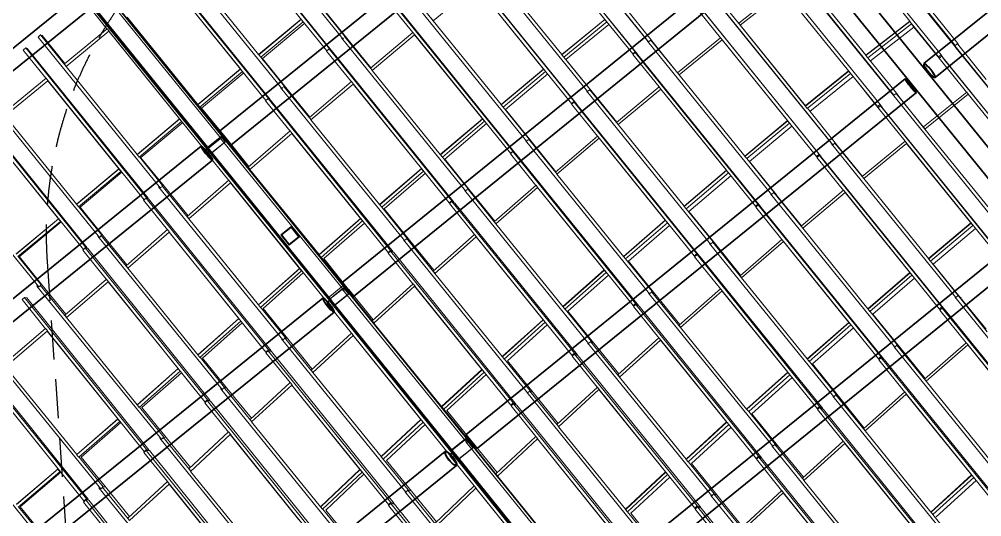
# Model space of a CAD drawing. Header units: millimetres. Extents: x 834681283 to 835686922, y 817551134 to 819407044.
# Drawn here: x 835230313 to 835245040, y 818151462 to 818159068 of the extents above; entities that cross this region are included whole.
import ezdxf
from ezdxf.xclip import XClip

# ---------------------------------------------------------------- set-up
doc = ezdxf.new("R2010")
doc.units = ezdxf.units.MM
doc.header["$LTSCALE"] = 1200
doc.header["$MEASUREMENT"] = 0
doc.header["$XCLIPFRAME"] = 0
for name, pattern in [('P01-MAAN-P-EVA$0$HIDDENX2', [0.75, 0.5, -0.25]), ('P01-MAGP-P-RF$0$P01-MBDR-P-B1$0$FDA(cad v 2007)$0$HIDDENX2', [0.75, 0.5, -0.25]), ('P01-MAGP-P-RF$0$P01_MS_01_N1-FloorPlan-PART2OFUPPERROOFSETTINGOUT$0$BH DASHED2', [3, 2, -1]), ('P01-MAGP-P-RF$0$P01_MS_01_N1-FloorPlan-PART2OFUPPERROOFSETTINGOUT$0$BH DASHED3', [2, 1, -1]), ('P01-MAGP-P-RF$0$PHANTOM', [2.5, 1.25, -0.25, 0.25, -0.25, 0.25, -0.25])]:
    doc.linetypes.add(name, pattern=pattern)
doc.layers.get('Defpoints').update_dxf_attribs({"color": 15})
for name, color, linetype, lineweight in [('AR-PLANT_AR_BS_MI_', 9, 'Continuous', 25), ('P01-MAGP-P-RF$0$AR-PLANT_AR_BS_MI_', 4, 'Continuous', 25), ('P01-MAGP-P-RF$0$AR-ROOF_AR_BS_MI_', 3, 'Continuous', 18), ('P01-MAGP-P-RF$0$MMH053__', 253, 'P01-MAGP-P-RF$0$PHANTOM', 40), ('P01-MAGP-P-RF$0$P01_MS_01_N1-FloorPlan-PART2OFUPPERROOFSETTINGOUT$0$S-BEAM', 253, 'Continuous', 35), ('P01-MAGP-P-RF$0$P01_MS_01_N1-FloorPlan-PART2OFUPPERROOFSETTINGOUT$0$S-BEAM-HIDN', 253, 'P01-MAGP-P-RF$0$P01_MS_01_N1-FloorPlan-PART2OFUPPERROOFSETTINGOUT$0$BH DASHED2', 18), ('P01-MAGP-P-RF$0$P01_MS_01_N1-FloorPlan-PART2OFUPPERROOFSETTINGOUT$0$S-COLS-HIDN', 253, 'P01-MAGP-P-RF$0$P01_MS_01_N1-FloorPlan-PART2OFUPPERROOFSETTINGOUT$0$BH DASHED3', 18), ('P01-MAGP-P-RF$0$ROOF MESH HALF TONE$0$A-GLAZ', 253, 'Continuous', 9)]:
    doc.layers.add(name, color=color, linetype=linetype, lineweight=lineweight)
doc.layers.add('P01-MAAN-P-EVA$0$ADA08640', color=2, linetype='Continuous')
doc.layers.add('P01-MAAN-P-EVA$0$HATCH', color=9, linetype='Continuous')

# ---------------------------------------------------------------- blocks, each defined once
blk = doc.blocks.new('P01-MAGP-P-RF$0$ROOF MESH HALF TONE')
at = {"layer": 'P01-MAGP-P-RF$0$ROOF MESH HALF TONE$0$A-GLAZ', "lineweight": 5}
for p, q in [((11215, 69538), (12914, 67112)), ((11012, 69387), (12701, 66973)), ((12724, 66953), (11035, 69366)), ((15852, 69204), (17579, 66738)), ((17564, 66754), (15879, 69162)), ((15650, 69049), (17365, 66600)), ((17394, 66561), (15680, 69010)), ((10231, 68847), (11931, 66420)), ((11325, 68853), (12658, 66947)), ((20519, 68843), (22256, 66358)), ((22261, 66325), (20544, 68782)), ((10029, 68695), (11716, 66282)), ((11740, 66264), (10052, 68677)), ((20323, 68665), (22030, 66230)), ((14867, 68512), (16594, 66046)), ((11613, 66960), (10630, 68363)), ((14669, 68351), (16378, 65909)), ((15993, 68471), (16933, 67129)), ((15996, 68468), (17324, 66571)), ((16410, 65873), (14697, 68321)), ((9247, 68156), (10949, 65728)), ((10336, 68167), (11319, 66762)), ((10339, 68164), (11676, 66253)), ((19532, 68145), (21267, 65664)), ((21245, 65682), (19561, 68089)), ((20692, 68053), (21586, 66778)), ((9006, 67973), (9325, 67517)), ((9046, 68002), (10733, 65590)), ((10756, 65576), (9070, 67988)), ((16240, 66637), (15298, 67983)), ((19336, 67975), (21045, 65536)), ((13881, 67820), (15609, 65353)), ((13930, 67838), (14313, 67291)), ((14313, 67290), (15004, 67785)), ((15004, 67785), (15947, 66437)), ((15006, 67782), (16338, 65880)), ((10633, 66265), (9646, 67673)), ((12624, 67613), (12955, 67141)), ((13639, 67635), (13990, 67134)), ((13679, 67665), (15392, 65218)), ((15426, 65185), (13713, 67633)), ((8305, 67493), (8265, 67464)), ((8265, 67464), (9968, 65036)), ((8327, 67481), (8305, 67493)), ((8305, 67493), (8662, 66984)), ((8327, 67481), (8644, 67030)), ((8637, 67025), (9327, 67518)), ((8661, 66984), (9351, 67477)), ((9356, 67478), (9327, 67518)), ((9353, 67476), (9351, 67477)), ((9351, 67477), (10338, 66066)), ((9354, 67475), (9353, 67476)), ((9354, 67475), (10692, 65561)), ((12302, 67456), (11613, 66960)), ((11615, 66958), (12304, 67454)), ((12302, 67453), (12307, 67449)), ((12330, 67413), (12302, 67453)), ((12646, 67590), (12976, 67118)), ((18597, 67463), (18998, 66890)), ((20882, 66303), (19982, 67589)), ((19985, 67585), (20884, 66299)), ((8065, 67310), (8024, 67281)), ((8087, 67300), (8065, 67310)), ((8065, 67310), (9750, 64898)), ((11642, 66917), (12330, 67413)), ((12349, 67390), (11666, 66898)), ((12335, 67409), (12330, 67413)), ((14289, 67327), (14314, 67291)), ((18547, 67448), (20280, 64972)), ((20265, 64989), (18579, 67397)), ((18974, 66928), (19676, 67406)), ((18995, 66894), (19697, 67373)), ((19697, 67373), (20600, 66084)), ((8024, 67281), (8341, 66827)), ((9772, 64887), (8087, 67300)), ((15260, 65939), (14313, 67290)), ((17251, 67294), (17620, 66767)), ((18309, 67256), (18682, 66723)), ((18350, 67285), (20060, 64842)), ((20096, 64795), (18385, 67238)), ((8637, 67025), (8664, 66986)), ((12900, 67131), (12897, 67128)), ((12897, 67128), (14626, 64661)), ((12914, 67112), (12926, 67121)), ((12945, 67146), (13328, 66600)), ((12951, 67138), (12955, 67141)), ((12955, 67141), (12976, 67118)), ((12976, 67118), (13311, 66641)), ((13305, 66636), (13991, 67135)), ((13328, 66599), (14014, 67098)), ((14018, 67097), (13991, 67135)), ((14017, 67096), (14014, 67098)), ((14014, 67098), (14961, 65744)), ((14017, 67095), (14017, 67096)), ((14017, 67095), (15352, 65188)), ((16933, 67129), (16240, 66637)), ((16242, 66633), (16934, 67125)), ((16243, 66634), (16935, 67126)), ((16269, 66595), (16961, 67087)), ((16990, 67048), (16299, 66556)), ((16935, 67127), (16933, 67129)), ((16961, 67087), (16934, 67125)), ((16935, 67125), (16946, 67111)), ((16973, 67073), (16961, 67087)), ((9653, 65569), (8661, 66984)), ((11615, 66958), (11613, 66960)), ((11614, 66957), (11615, 66958)), ((11614, 66957), (11642, 66917)), ((11643, 66918), (11972, 66449)), ((11666, 66898), (11994, 66430)), ((12695, 66972), (12655, 66942)), ((12655, 66942), (13000, 66448)), ((12695, 66972), (14405, 64526)), ((12696, 66970), (12701, 66973)), ((12730, 66944), (12700, 66967)), ((12701, 66973), (12724, 66953)), ((12724, 66953), (12721, 66951)), ((14441, 64497), (12730, 66944)), ((18974, 66928), (18997, 66895)), ((18987, 66907), (18974, 66927)), ((19903, 65598), (18995, 66894)), ((18996, 66893), (18998, 66891)), ((18998, 66890), (19906, 65594)), ((21887, 66972), (22298, 66385)), ((7283, 66772), (8987, 64343)), ((7653, 66337), (8344, 66829)), ((7677, 66295), (8368, 66787)), ((8370, 66793), (8344, 66829)), ((8370, 66787), (8368, 66787)), ((8368, 66787), (9359, 65369)), ((8370, 66787), (8373, 66789)), ((8371, 66785), (8370, 66787)), ((8371, 66785), (9710, 64869)), ((11319, 66762), (10633, 66265)), ((10635, 66263), (11321, 66760)), ((10661, 66222), (11348, 66719)), ((11321, 66760), (11319, 66762)), ((11319, 66759), (11324, 66756)), ((11348, 66719), (11319, 66759)), ((11352, 66716), (11348, 66719)), ((17566, 66756), (17562, 66753)), ((17562, 66753), (19294, 64281)), ((17579, 66738), (17604, 66756)), ((17579, 66738), (17579, 66738)), ((17611, 66770), (18010, 66201)), ((17616, 66764), (17620, 66767)), ((17620, 66767), (17646, 66725)), ((17646, 66724), (17988, 66236)), ((17988, 66235), (18683, 66724)), ((18709, 66687), (18683, 66724)), ((21586, 66778), (20882, 66303)), ((20882, 66297), (21587, 66772)), ((20908, 66261), (21613, 66735)), ((21589, 66773), (21586, 66778)), ((21587, 66772), (21589, 66773)), ((21613, 66735), (21587, 66772)), ((21590, 66772), (21988, 66203)), ((21644, 66680), (21613, 66735)), ((7085, 66618), (8771, 64205)), ((8789, 64198), (7104, 66612)), ((11365, 66698), (10686, 66206)), ((13305, 66636), (13329, 66600)), ((14279, 65241), (13328, 66599)), ((16243, 66634), (16240, 66637)), ((16242, 66633), (16269, 66595)), ((16270, 66595), (16634, 66075)), ((17363, 66593), (17323, 66564)), ((17324, 66571), (17365, 66600)), ((17327, 66567), (17324, 66571)), ((17402, 66550), (17363, 66593)), ((17363, 66593), (19074, 64149)), ((17365, 66600), (17394, 66561)), ((18010, 66201), (18705, 66690)), ((18705, 66690), (19615, 65390)), ((18708, 66686), (18705, 66689)), ((18708, 66686), (20019, 64813)), ((21644, 66680), (20946, 66211)), ((21644, 66680), (21996, 66178)), ((11917, 66440), (11912, 66437)), ((11912, 66437), (13643, 63968)), ((11931, 66420), (11947, 66431)), ((11961, 66454), (12343, 65909)), ((11967, 66446), (11972, 66449)), ((11972, 66449), (11994, 66430)), ((11994, 66430), (12328, 65953)), ((12320, 65946), (13002, 66449)), ((13029, 66410), (13002, 66449)), ((15947, 66437), (15260, 65939)), ((15262, 65936), (15949, 66434)), ((15949, 66435), (15947, 66437)), ((15948, 66434), (15954, 66427)), ((15975, 66395), (15948, 66434)), ((16299, 66556), (16663, 66036)), ((17323, 66564), (17690, 66040)), ((19112, 64106), (17402, 66550)), ((8675, 64874), (7677, 66295)), ((11710, 66279), (11670, 66249)), ((11710, 66278), (11716, 66282)), ((11710, 66279), (13419, 63833)), ((11747, 66255), (11711, 66278)), ((11716, 66282), (11740, 66264)), ((12342, 65908), (13025, 66411)), ((13028, 66409), (13025, 66411)), ((13025, 66411), (13977, 65050)), ((13028, 66408), (13028, 66409)), ((13028, 66408), (14365, 64496)), ((15288, 65896), (15975, 66395)), ((16004, 66357), (15321, 65862)), ((15981, 66389), (15975, 66395)), ((20884, 66299), (20882, 66303)), ((20882, 66297), (20908, 66261)), ((22237, 66384), (22229, 66379)), ((22229, 66379), (23968, 63894)), ((22230, 66379), (22263, 66322)), ((22256, 66358), (22298, 66385)), ((23949, 63912), (22263, 66322)), ((22290, 66380), (22693, 65804)), ((22298, 66385), (22314, 66346)), ((10635, 66263), (10633, 66265)), ((10633, 66262), (10635, 66263)), ((10633, 66262), (10661, 66222)), ((10663, 66223), (10990, 65757)), ((10686, 66206), (11012, 65741)), ((11670, 66249), (12011, 65761)), ((11740, 66264), (11736, 66262)), ((13456, 63809), (11747, 66255)), ((17988, 66235), (18011, 66202)), ((18924, 64895), (18010, 66201)), ((20910, 66262), (21309, 65692)), ((21988, 66203), (22030, 66230)), ((22000, 66181), (21988, 66203)), ((22037, 66207), (21996, 66178)), ((21996, 66178), (22380, 65630)), ((22030, 66230), (22060, 66174)), ((22037, 66207), (23743, 63770)), ((22074, 66153), (22059, 66176)), ((23769, 63733), (22074, 66153)), ((6304, 66079), (8009, 63651)), ((7388, 66097), (8383, 64672)), ((7389, 66096), (8730, 64176)), ((10338, 66066), (9653, 65569)), ((9655, 65568), (10340, 66065)), ((9681, 65526), (10366, 66023)), ((10382, 66005), (9706, 65515)), ((10340, 66065), (10338, 66066)), ((10338, 66063), (10342, 66061)), ((10366, 66023), (10338, 66063)), ((10371, 66021), (10366, 66023)), ((16582, 66063), (16578, 66060)), ((16578, 66060), (18309, 63589)), ((16594, 66046), (16619, 66064)), ((16626, 66078), (17025, 65509)), ((16630, 66072), (16634, 66075)), ((16634, 66075), (16663, 66036)), ((16663, 66036), (17006, 65546)), ((17002, 65543), (17691, 66041)), ((17024, 65509), (17713, 66006)), ((17717, 66003), (17691, 66041)), ((17716, 66002), (17713, 66006)), ((17713, 66006), (18629, 64697)), ((17716, 66002), (19034, 64120)), ((20600, 66084), (19903, 65598)), ((19905, 65592), (20602, 66079)), ((19906, 65593), (20603, 66079)), ((19930, 65555), (20628, 66042)), ((20662, 65992), (19967, 65507)), ((20603, 66079), (20600, 66084)), ((20628, 66042), (20602, 66079)), ((20604, 66078), (21004, 65507)), ((20662, 65992), (20628, 66042)), ((20662, 65992), (21013, 65490)), ((12320, 65946), (12345, 65910)), ((13300, 64543), (12342, 65908)), ((15262, 65936), (15260, 65939)), ((15261, 65935), (15262, 65936)), ((15261, 65935), (15288, 65896)), ((15289, 65897), (15650, 65383)), ((15321, 65862), (15681, 65348)), ((16377, 65901), (16337, 65872)), ((16337, 65872), (16698, 65355)), ((16338, 65880), (16378, 65909)), ((16342, 65875), (16338, 65880)), ((16418, 65862), (16377, 65901)), ((16377, 65901), (18088, 63456)), ((16378, 65909), (16410, 65873)), ((18128, 63417), (16418, 65862)), ((10934, 65749), (10929, 65745)), ((10929, 65745), (12661, 63276)), ((10949, 65728), (10967, 65741)), ((10978, 65761), (11358, 65219)), ((10984, 65753), (10990, 65757)), ((10990, 65757), (11012, 65741)), ((11012, 65741), (11346, 65265)), ((11334, 65257), (12013, 65762)), ((11357, 65219), (12035, 65724)), ((12040, 65723), (12013, 65762)), ((12038, 65722), (12035, 65724)), ((12035, 65724), (12993, 64354)), ((12039, 65721), (12038, 65722)), ((12039, 65721), (13379, 63803)), ((14961, 65744), (14279, 65241)), ((14282, 65238), (14964, 65742)), ((14308, 65198), (14990, 65702)), ((14964, 65742), (14961, 65744)), ((14963, 65741), (14968, 65737)), ((14990, 65702), (14963, 65741)), ((14995, 65698), (14990, 65702)), ((21252, 65686), (21245, 65682)), ((21267, 65664), (21302, 65688)), ((21302, 65688), (21309, 65692)), ((21302, 65688), (21703, 65116)), ((21309, 65692), (21338, 65637)), ((9655, 65568), (9653, 65569)), ((9653, 65567), (9655, 65568)), ((9653, 65567), (9681, 65526)), ((10725, 65586), (10686, 65556)), ((10686, 65556), (11022, 65074)), ((10692, 65561), (10702, 65568)), ((10725, 65585), (10733, 65590)), ((10725, 65586), (12433, 63140)), ((10763, 65565), (10726, 65585)), ((10733, 65590), (10756, 65576)), ((10756, 65576), (10750, 65572)), ((12471, 63120), (10763, 65565)), ((15017, 65666), (14343, 65168)), ((17002, 65543), (17026, 65510)), ((19906, 65593), (19903, 65598)), ((19905, 65592), (19930, 65555)), ((19932, 65556), (20321, 65001)), ((21245, 65682), (22981, 63203)), ((21338, 65637), (21703, 65115)), ((21682, 65148), (22381, 65631)), ((21703, 65115), (22402, 65598)), ((22407, 65595), (22381, 65631)), ((22402, 65598), (23291, 64329)), ((9684, 65528), (10008, 65065)), ((9707, 65513), (10030, 65053)), ((17945, 64194), (17024, 65509)), ((19615, 65390), (18924, 64895)), ((19617, 65387), (19615, 65390)), ((21004, 65507), (21045, 65536)), ((21015, 65491), (21004, 65507)), ((21050, 65516), (21010, 65487)), ((21010, 65487), (21387, 64949)), ((21045, 65536), (21078, 65484)), ((21050, 65516), (22758, 63076)), ((21090, 65468), (21051, 65516)), ((22798, 63027), (21090, 65468)), ((9359, 65369), (8675, 64874)), ((8676, 64873), (9361, 65368)), ((8702, 64831), (9386, 65326)), ((9400, 65312), (8726, 64824)), ((9358, 65367), (9363, 65365)), ((9386, 65326), (9358, 65367)), ((9361, 65368), (9359, 65369)), ((9391, 65325), (9386, 65326)), ((11334, 65257), (11360, 65221)), ((15598, 65370), (15594, 65367)), ((15594, 65367), (17325, 62897)), ((15609, 65353), (15635, 65372)), ((15641, 65386), (16040, 64817)), ((15646, 65380), (15650, 65383)), ((15650, 65383), (15681, 65348)), ((15681, 65348), (16025, 64858)), ((16017, 64852), (16700, 65356)), ((16039, 64817), (16721, 65321)), ((16726, 65319), (16700, 65356)), ((16725, 65318), (16721, 65321)), ((16721, 65321), (17643, 64003)), ((16725, 65318), (18048, 63427)), ((18926, 64890), (19616, 65385)), ((18927, 64891), (19618, 65386)), ((18952, 64853), (19642, 65348)), ((19677, 65301), (18989, 64807)), ((19642, 65348), (19616, 65385)), ((19617, 65385), (19630, 65368)), ((19656, 65331), (19642, 65348)), ((12321, 63845), (11357, 65219)), ((14282, 65238), (14279, 65241)), ((14281, 65237), (14282, 65238)), ((14281, 65237), (14308, 65198)), ((14309, 65199), (14666, 64690)), ((14343, 65168), (14699, 64659)), ((15391, 65209), (15351, 65179)), ((15351, 65179), (15707, 64670)), ((15352, 65188), (15392, 65218)), ((15357, 65183), (15352, 65188)), ((15434, 65174), (15391, 65209)), ((15391, 65209), (17101, 62763)), ((15392, 65218), (15426, 65185)), ((15426, 65185), (15423, 65183)), ((17143, 62729), (15434, 65174)), ((21682, 65148), (21704, 65116)), ((21704, 65116), (21683, 65147)), ((22598, 63837), (21703, 65115)), ((9952, 65058), (9945, 65053)), ((9945, 65053), (11679, 62584)), ((9968, 65036), (9987, 65050)), ((9995, 65068), (10373, 64530)), ((10001, 65060), (10008, 65065)), ((10008, 65065), (10030, 65053)), ((10030, 65053), (10363, 64579)), ((10349, 64568), (11024, 65075)), ((10372, 64529), (11046, 65036)), ((11052, 65036), (11024, 65075)), ((11050, 65034), (11046, 65036)), ((11046, 65036), (12009, 63657)), ((11051, 65033), (11050, 65034)), ((11051, 65033), (12394, 63110)), ((13977, 65050), (13300, 64543)), ((13303, 64540), (13980, 65048)), ((13329, 64500), (14005, 65008)), ((14032, 64973), (13365, 64473)), ((13980, 65048), (13977, 65050)), ((13978, 65047), (13983, 65043)), ((14005, 65008), (13978, 65047)), ((14010, 65004), (14005, 65008)), ((20267, 64990), (20262, 64987)), ((20262, 64987), (21995, 62512)), ((20280, 64972), (20315, 64997)), ((20315, 64997), (20321, 65001)), ((20315, 64997), (20717, 64423)), ((20321, 65001), (20353, 64951)), ((20353, 64951), (20698, 64458)), ((20696, 64457), (21388, 64950)), ((21414, 64913), (21388, 64950)), ((8673, 64871), (8676, 64873)), ((8676, 64873), (8675, 64874)), ((8676, 64867), (8702, 64831)), ((8705, 64833), (9028, 64373)), ((8726, 64824), (9048, 64365)), ((9741, 64892), (9702, 64862)), ((9702, 64862), (10034, 64386)), ((9710, 64869), (9726, 64881)), ((9741, 64891), (9750, 64898)), ((9741, 64892), (11447, 62446)), ((9780, 64876), (9742, 64892)), ((9750, 64898), (9772, 64887)), ((9772, 64887), (9765, 64882)), ((11486, 62431), (9780, 64876)), ((16017, 64852), (16041, 64818)), ((16966, 63494), (16039, 64817)), ((18927, 64891), (18924, 64895)), ((18926, 64890), (18952, 64853)), ((18953, 64854), (19334, 64310)), ((18989, 64807), (19367, 64268)), ((20019, 64813), (20060, 64842)), ((20029, 64800), (20019, 64813)), ((20064, 64825), (20024, 64796)), ((20060, 64842), (20096, 64795)), ((20105, 64781), (20064, 64825)), ((20064, 64825), (21773, 62383)), ((20717, 64423), (21409, 64916)), ((21412, 64912), (21409, 64916)), ((21409, 64916), (22306, 63634)), ((21412, 64912), (22718, 63047)), ((8383, 64672), (7697, 64180)), ((7697, 64178), (8381, 64669)), ((8381, 64669), (8384, 64671)), ((8381, 64669), (8387, 64668)), ((8410, 64628), (8381, 64669)), ((8384, 64671), (8383, 64672)), ((14614, 64678), (14610, 64675)), ((14610, 64675), (16341, 62205)), ((14626, 64661), (14652, 64680)), ((14657, 64694), (15055, 64126)), ((14662, 64687), (14666, 64690)), ((14666, 64690), (14699, 64659)), ((14699, 64659), (15043, 64169)), ((15032, 64161), (15708, 64671)), ((15735, 64633), (15708, 64671)), ((18629, 64697), (17945, 64194)), ((17948, 64190), (18632, 64693)), ((17973, 64152), (18657, 64655)), ((18632, 64694), (18629, 64697)), ((18631, 64692), (18638, 64685)), ((18657, 64655), (18631, 64692)), ((18664, 64647), (18657, 64655)), ((20024, 64796), (20395, 64266)), ((21815, 62338), (20105, 64781)), ((7723, 64136), (8410, 64628)), ((8421, 64619), (7744, 64134)), ((8415, 64627), (8410, 64628)), ((10349, 64568), (10375, 64532)), ((11343, 63146), (10372, 64529)), ((13303, 64540), (13300, 64543)), ((13301, 64539), (13303, 64540)), ((13301, 64539), (13329, 64500)), ((14365, 64496), (14405, 64526)), ((14405, 64516), (14365, 64486)), ((14405, 64526), (14441, 64497)), ((14449, 64485), (14405, 64516)), ((14405, 64516), (16114, 62070)), ((15054, 64125), (15730, 64635)), ((15733, 64632), (15730, 64635)), ((15730, 64635), (16657, 63309)), ((15733, 64632), (17061, 62733)), ((18691, 64609), (18012, 64110)), ((8971, 64367), (8963, 64361)), ((8963, 64361), (10698, 61891)), ((9014, 64374), (9388, 63842)), ((9019, 64366), (9028, 64373)), ((9028, 64373), (9048, 64365)), ((9048, 64365), (9379, 63893)), ((9364, 63881), (10036, 64388)), ((10064, 64348), (10036, 64388)), ((13330, 64501), (13683, 63998)), ((13366, 64473), (13718, 63971)), ((14372, 64491), (14365, 64496)), ((14365, 64486), (14716, 63985)), ((14441, 64497), (14437, 64494)), ((16159, 62040), (14449, 64485)), ((20696, 64457), (20719, 64424)), ((21620, 63134), (20717, 64423)), ((8987, 64343), (9008, 64358)), ((9386, 63841), (10059, 64347)), ((10062, 64346), (10059, 64347)), ((10059, 64347), (11028, 62958)), ((10062, 64346), (10064, 64348)), ((10063, 64344), (10062, 64346)), ((10063, 64344), (11408, 62416)), ((12993, 64354), (12321, 63845)), ((12324, 63842), (12996, 64352)), ((12350, 63802), (13022, 64312)), ((13047, 64279), (12388, 63780)), ((12996, 64352), (12993, 64354)), ((12994, 64351), (12998, 64349)), ((13022, 64312), (12994, 64351)), ((13026, 64309), (13022, 64312)), ((19283, 64296), (19278, 64293)), ((19278, 64293), (21010, 61821)), ((19294, 64281), (19330, 64306)), ((19329, 64307), (19732, 63732)), ((19330, 64306), (19334, 64310)), ((19334, 64310), (19369, 64264)), ((19370, 64264), (19716, 63769)), ((19710, 63765), (20396, 64267)), ((19732, 63731), (20417, 64233)), ((20422, 64230), (20396, 64267)), ((20421, 64229), (20417, 64233)), ((20417, 64233), (21321, 62940)), ((20421, 64229), (21733, 62353)), ((7727, 64139), (8049, 63680)), ((7745, 64134), (8065, 63677)), ((8759, 64198), (8719, 64168)), ((8719, 64168), (9048, 63697)), ((8759, 64197), (8771, 64205)), ((8759, 64198), (10463, 61752)), ((8797, 64187), (8760, 64197)), ((8771, 64205), (8789, 64198)), ((8789, 64198), (8780, 64192)), ((10501, 61741), (8797, 64187)), ((15032, 64161), (15056, 64127)), ((15987, 62794), (15054, 64125)), ((17948, 64190), (17945, 64194)), ((17947, 64189), (17948, 64190)), ((17947, 64189), (17973, 64152)), ((17975, 64153), (18349, 63618)), ((18013, 64110), (18387, 63576)), ((19034, 64120), (19074, 64149)), ((19044, 64108), (19034, 64120)), ((19078, 64134), (19038, 64104)), ((19038, 64104), (19403, 63582)), ((19074, 64149), (19112, 64106)), ((19121, 64093), (19078, 64134)), ((19078, 64134), (20787, 61690)), ((19112, 64106), (19109, 64104)), ((20831, 61649), (19121, 64093)), ((13631, 63986), (13626, 63983)), ((13626, 63983), (15358, 61513)), ((13643, 63968), (13669, 63988)), ((13673, 64002), (14070, 63436)), ((13678, 63995), (13683, 63998)), ((13683, 63998), (13718, 63971)), ((13718, 63971), (14061, 63482)), ((14047, 63471), (14717, 63986)), ((14069, 63435), (14738, 63949)), ((14744, 63948), (14717, 63986)), ((14742, 63946), (14738, 63949)), ((14738, 63949), (15672, 62614)), ((14742, 63946), (16075, 62040)), ((17643, 64003), (16966, 63494)), ((16970, 63491), (17647, 64000)), ((16995, 63452), (17672, 63961)), ((17704, 63917), (17036, 63414)), ((17647, 64000), (17643, 64003)), ((17645, 63999), (17650, 63994)), ((17672, 63961), (17645, 63999)), ((17677, 63957), (17672, 63961)), ((9364, 63881), (9390, 63844)), ((10365, 62448), (9386, 63841)), ((12324, 63842), (12321, 63845)), ((12322, 63841), (12324, 63842)), ((12322, 63841), (12350, 63802)), ((12352, 63803), (12701, 63306)), ((12388, 63780), (12736, 63283)), ((13379, 63803), (13419, 63833)), ((13418, 63823), (13379, 63792)), ((13387, 63798), (13379, 63803)), ((13379, 63792), (13724, 63298)), ((13465, 63796), (13418, 63823)), ((13418, 63823), (15127, 61377)), ((13419, 63833), (13456, 63809)), ((13456, 63809), (13450, 63804)), ((15173, 61350), (13465, 63796)), ((7991, 63676), (7981, 63668)), ((7981, 63668), (9718, 61198)), ((8009, 63651), (8030, 63667)), ((8033, 63679), (8402, 63155)), ((8038, 63672), (8049, 63680)), ((8049, 63680), (8065, 63677)), ((8065, 63677), (8395, 63208)), ((8378, 63195), (9051, 63699)), ((8400, 63154), (9072, 63658)), ((9076, 63663), (9051, 63699)), ((9076, 63657), (9072, 63658)), ((9072, 63658), (10048, 62258)), ((9076, 63657), (9079, 63659)), ((9077, 63655), (9076, 63657)), ((9077, 63655), (10423, 61723)), ((12009, 63657), (11343, 63146)), ((11346, 63145), (12013, 63655)), ((12013, 63655), (12009, 63657)), ((12011, 63654), (12015, 63652)), ((12038, 63615), (12011, 63654)), ((19710, 63765), (19733, 63733)), ((20641, 62433), (19732, 63731)), ((22306, 63634), (21620, 63134)), ((21623, 63130), (22309, 63630)), ((22309, 63631), (22306, 63634)), ((22308, 63629), (22319, 63617)), ((22334, 63593), (22308, 63629)), ((7780, 63505), (7740, 63476)), ((7740, 63476), (8066, 63008)), ((7815, 63499), (7780, 63505)), ((7780, 63505), (9482, 61059)), ((9517, 61052), (7815, 63499)), ((11371, 63104), (12038, 63615)), ((12062, 63585), (11411, 63086)), ((12042, 63613), (12038, 63615)), ((16970, 63491), (16966, 63494)), ((16968, 63490), (16970, 63491)), ((16968, 63490), (16995, 63452)), ((18299, 63604), (18294, 63600)), ((18294, 63600), (20026, 61130)), ((18309, 63589), (18345, 63615)), ((18344, 63616), (18747, 63041)), ((18345, 63615), (18349, 63618)), ((18349, 63618), (18387, 63576)), ((18387, 63576), (18734, 63081)), ((18725, 63075), (19404, 63583)), ((18747, 63040), (19425, 63548)), ((19430, 63545), (19404, 63583)), ((19429, 63545), (19425, 63548)), ((19425, 63548), (20336, 62246)), ((19429, 63545), (20748, 61659)), ((21648, 63092), (22334, 63593)), ((22371, 63543), (21688, 63045)), ((22345, 63580), (22334, 63593)), ((14047, 63471), (14072, 63437)), ((15009, 62095), (14069, 63435)), ((16996, 63453), (17365, 62927)), ((17036, 63414), (17404, 62889)), ((18048, 63427), (18088, 63456)), ((18058, 63416), (18048, 63427)), ((18091, 63442), (18052, 63411)), ((18052, 63411), (18411, 62897)), ((18088, 63456), (18128, 63417)), ((18137, 63405), (18091, 63442)), ((18091, 63442), (19801, 60996)), ((18128, 63417), (18124, 63415)), ((19847, 60959), (18137, 63405)), ((8378, 63195), (8405, 63157)), ((12648, 63295), (12643, 63291)), ((12643, 63291), (14376, 60822)), ((12661, 63276), (12686, 63295)), ((12690, 63309), (13086, 62745)), ((12695, 63302), (12701, 63306)), ((12701, 63306), (12736, 63283)), ((12737, 63282), (13079, 62794)), ((13063, 62781), (13726, 63300)), ((13084, 62744), (13747, 63262)), ((13753, 63261), (13726, 63300)), ((13751, 63260), (13747, 63262)), ((13747, 63262), (14686, 61918)), ((13751, 63260), (15088, 61346)), ((16657, 63309), (15987, 62794)), ((15991, 62791), (16661, 63306)), ((16016, 62752), (16686, 63267)), ((16718, 63225), (16059, 62719)), ((16661, 63306), (16657, 63309)), ((16660, 63305), (16664, 63302)), ((16686, 63267), (16660, 63305)), ((16690, 63264), (16686, 63267)), ((9387, 61751), (8400, 63154)), ((11346, 63145), (11343, 63146)), ((11344, 63143), (11346, 63145)), ((11344, 63143), (11371, 63104)), ((11373, 63105), (11719, 62614)), ((11411, 63086), (11755, 62595)), ((12432, 63129), (12393, 63098)), ((12393, 63098), (12733, 62612)), ((12394, 63110), (12433, 63140)), ((12402, 63105), (12394, 63110)), ((12480, 63107), (12432, 63129)), ((12432, 63129), (14139, 60683)), ((12433, 63140), (12471, 63120)), ((12471, 63120), (12464, 63114)), ((14188, 60661), (12480, 63107)), ((18725, 63075), (18749, 63041)), ((19663, 61733), (18747, 63040)), ((21623, 63130), (21620, 63134)), ((21622, 63129), (21623, 63130)), ((21622, 63129), (21648, 63092)), ((21649, 63093), (22036, 62541)), ((21688, 63045), (22063, 62510)), ((7000, 62975), (8740, 60506)), ((7393, 62511), (8070, 63011)), ((7415, 62469), (8091, 62968)), ((8094, 62976), (8070, 63011)), ((8094, 62967), (8091, 62968)), ((8091, 62968), (9074, 61556)), ((8094, 62967), (9442, 61030)), ((11028, 62958), (10365, 62448)), ((10368, 62447), (11031, 62957)), ((10393, 62406), (11056, 62916)), ((11078, 62889), (10433, 62393)), ((11031, 62957), (11028, 62958)), ((11029, 62956), (11033, 62954)), ((11056, 62916), (11029, 62956)), ((11061, 62914), (11056, 62916)), ((17315, 62911), (17311, 62908)), ((17311, 62908), (19042, 60438)), ((17325, 62897), (17360, 62924)), ((17359, 62925), (17763, 62349)), ((17360, 62924), (17365, 62927)), ((17365, 62927), (17404, 62889)), ((17404, 62889), (17752, 62393)), ((17741, 62384), (18412, 62898)), ((18439, 62860), (18412, 62898)), ((21321, 62940), (20641, 62433)), ((20645, 62429), (21325, 62936)), ((20670, 62391), (21350, 62898)), ((21325, 62937), (21321, 62940)), ((21324, 62935), (21330, 62929)), ((21350, 62898), (21324, 62935)), ((21356, 62892), (21350, 62898)), ((6806, 62816), (8510, 60368)), ((8537, 60364), (6833, 62812)), ((13063, 62781), (13087, 62746)), ((14030, 61396), (13084, 62744)), ((15991, 62791), (15987, 62794)), ((15990, 62790), (15991, 62791)), ((15990, 62790), (16016, 62752)), ((16018, 62753), (16381, 62235)), ((17061, 62733), (17101, 62763)), ((17104, 62749), (17065, 62719)), ((17101, 62763), (17143, 62729)), ((17152, 62716), (17104, 62749)), ((17104, 62749), (18814, 60303)), ((17762, 62349), (18434, 62863)), ((18438, 62860), (18434, 62863)), ((18434, 62863), (19350, 61552)), ((18438, 62860), (19762, 60966)), ((21385, 62850), (20712, 62348)), ((11665, 62603), (11660, 62599)), ((11660, 62599), (13393, 60130)), ((11679, 62584), (11703, 62602)), ((11707, 62617), (12101, 62056)), ((11713, 62609), (11719, 62614)), ((11719, 62614), (11755, 62595)), ((11755, 62596), (12097, 62108)), ((12078, 62092), (12734, 62613)), ((12762, 62574), (12734, 62613)), ((15672, 62614), (15009, 62095)), ((15012, 62092), (15675, 62611)), ((15675, 62611), (15672, 62614)), ((15674, 62610), (15678, 62608)), ((15701, 62572), (15674, 62610)), ((16060, 62719), (16422, 62202)), ((17072, 62724), (17061, 62733)), ((17065, 62719), (17419, 62212)), ((17143, 62729), (17139, 62725)), ((18862, 60270), (17152, 62716)), ((8411, 61055), (7415, 62469)), ((10368, 62447), (10365, 62448)), ((10365, 62445), (10368, 62447)), ((10365, 62445), (10393, 62406)), ((11408, 62416), (11447, 62446)), ((11447, 62446), (11486, 62431)), ((12099, 62054), (12756, 62575)), ((12760, 62573), (12756, 62575)), ((12756, 62575), (13701, 61221)), ((12761, 62572), (12760, 62573)), ((12761, 62572), (14101, 60652)), ((15038, 62053), (15701, 62572)), ((15731, 62531), (15083, 62024)), ((15704, 62570), (15701, 62572)), ((21985, 62527), (21980, 62523)), ((21980, 62523), (23712, 60052)), ((21995, 62512), (22036, 62541)), ((22031, 62538), (22438, 61957)), ((22036, 62541), (22074, 62494)), ((22063, 62510), (22423, 61996)), ((10396, 62408), (10738, 61921)), ((10434, 62393), (10774, 61908)), ((11445, 62434), (11407, 62404)), ((11407, 62404), (11742, 61924)), ((11418, 62412), (11408, 62416)), ((11495, 62417), (11445, 62434)), ((11445, 62434), (13152, 59988)), ((11486, 62431), (11477, 62424)), ((13202, 59971), (11495, 62417)), ((17741, 62384), (17764, 62350)), ((18684, 61033), (17762, 62349)), ((20645, 62429), (20641, 62433)), ((20644, 62428), (20645, 62429)), ((20644, 62428), (20670, 62391)), ((20671, 62392), (21050, 61851)), ((20712, 62348), (21081, 61821)), ((21733, 62353), (21773, 62383)), ((21745, 62340), (21733, 62353)), ((21778, 62365), (21739, 62335)), ((21739, 62335), (22105, 61811)), ((21773, 62383), (21815, 62338)), ((21824, 62324), (21778, 62365)), ((21778, 62365), (23488, 59920)), ((21815, 62338), (21811, 62335)), ((23534, 59879), (21824, 62324)), ((6024, 62282), (7763, 59814)), ((7119, 62278), (8109, 60855)), ((7121, 62278), (8470, 60339)), ((10048, 62258), (9387, 61751)), ((9390, 61750), (10051, 62257)), ((9415, 61708), (10076, 62215)), ((10096, 62192), (9455, 61701)), ((10051, 62257), (10048, 62258)), ((10048, 62255), (10053, 62254)), ((10076, 62215), (10048, 62255)), ((10081, 62214), (10076, 62215)), ((16331, 62219), (16327, 62216)), ((16327, 62216), (18059, 59747)), ((16341, 62205), (16376, 62232)), ((16375, 62233), (16779, 61658)), ((16376, 62232), (16381, 62235)), ((16381, 62235), (16422, 62202)), ((16422, 62202), (16771, 61705)), ((16756, 61693), (17421, 62213)), ((16777, 61657), (17442, 62177)), ((17447, 62175), (17421, 62213)), ((17446, 62174), (17442, 62177)), ((17442, 62177), (18364, 60858)), ((17446, 62174), (18775, 60272)), ((20336, 62246), (19663, 61733)), ((19666, 61729), (20340, 62243)), ((19691, 61691), (20365, 62205)), ((20399, 62158), (19736, 61652)), ((20340, 62243), (20336, 62246)), ((20339, 62242), (20343, 62238)), ((20365, 62205), (20339, 62242)), ((20369, 62200), (20365, 62205)), ((12078, 62092), (12103, 62057)), ((13052, 60698), (12099, 62054)), ((15012, 62092), (15009, 62095)), ((15011, 62091), (15012, 62092)), ((15011, 62091), (15038, 62053)), ((15039, 62054), (15397, 61544)), ((15083, 62024), (15441, 61514)), ((16075, 62040), (16114, 62070)), ((16087, 62032), (16075, 62040)), ((16117, 62056), (16078, 62025)), ((16078, 62025), (16428, 61526)), ((16114, 62070), (16159, 62040)), ((16167, 62027), (16117, 62056)), ((16117, 62056), (17827, 59609)), ((16159, 62040), (16153, 62035)), ((17877, 59580), (16167, 62027)), ((10683, 61912), (10677, 61907)), ((10677, 61907), (12412, 59438)), ((10698, 61891), (10722, 61909)), ((10725, 61924), (11117, 61367)), ((10731, 61916), (10738, 61921)), ((10738, 61921), (10774, 61908)), ((10774, 61908), (11115, 61422)), ((11093, 61404), (11744, 61925)), ((11114, 61365), (11765, 61886)), ((11771, 61886), (11744, 61925)), ((11769, 61885), (11765, 61886)), ((11765, 61886), (12716, 60523)), ((11768, 61886), (13114, 59958)), ((14686, 61918), (14030, 61396)), ((14034, 61394), (14690, 61916)), ((14060, 61354), (14716, 61876)), ((14690, 61916), (14686, 61918)), ((14689, 61915), (14692, 61913)), ((14716, 61876), (14689, 61915)), ((14719, 61875), (14716, 61876)), ((9390, 61750), (9387, 61751)), ((9387, 61748), (9390, 61750)), ((9390, 61744), (9415, 61708)), ((9419, 61710), (9758, 61228)), ((10459, 61739), (10421, 61709)), ((10421, 61709), (10751, 61235)), ((10423, 61723), (10463, 61752)), ((10434, 61719), (10423, 61723)), ((10510, 61727), (10459, 61739)), ((10459, 61739), (12163, 59294)), ((10463, 61752), (10501, 61741)), ((10501, 61741), (10489, 61732)), ((12215, 59281), (10510, 61727)), ((14745, 61837), (14107, 61330)), ((19666, 61729), (19663, 61733)), ((19665, 61728), (19666, 61729)), ((19665, 61728), (19691, 61691)), ((21001, 61834), (20996, 61831)), ((20996, 61831), (22728, 59361)), ((21010, 61821), (21050, 61851)), ((21046, 61847), (21453, 61266)), ((21050, 61851), (21091, 61807)), ((21081, 61821), (21441, 61307)), ((21431, 61300), (22106, 61812)), ((21452, 61266), (22127, 61777)), ((22132, 61775), (22106, 61812)), ((22131, 61774), (22127, 61777)), ((22127, 61777), (23033, 60482)), ((22131, 61774), (23449, 59890)), ((9456, 61701), (9794, 61220)), ((16756, 61693), (16780, 61659)), ((17705, 60334), (16777, 61657)), ((19693, 61692), (20066, 61160)), ((19736, 61652), (20099, 61133)), ((20748, 61659), (20787, 61690)), ((20760, 61648), (20748, 61659)), ((20792, 61673), (20753, 61643)), ((20753, 61643), (21114, 61126)), ((20787, 61690), (20831, 61649)), ((20840, 61636), (20792, 61673)), ((20792, 61673), (22502, 59227)), ((20831, 61649), (20827, 61646)), ((22550, 59190), (20840, 61636)), ((9074, 61556), (8411, 61055)), ((8412, 61054), (9073, 61553)), ((8438, 61011), (9101, 61513)), ((9119, 61495), (8475, 61009)), ((9073, 61553), (9076, 61556)), ((9073, 61553), (9078, 61553)), ((9101, 61513), (9073, 61553)), ((9076, 61556), (9074, 61556)), ((9107, 61513), (9101, 61513)), ((15348, 61527), (15344, 61524)), ((15344, 61524), (17076, 59056)), ((15358, 61513), (15393, 61540)), ((15393, 61540), (15397, 61544)), ((15394, 61538), (15795, 60968)), ((15397, 61544), (15441, 61514)), ((15441, 61514), (15790, 61017)), ((15772, 61003), (16429, 61527)), ((15793, 60966), (16450, 61490)), ((16455, 61489), (16429, 61527)), ((16454, 61488), (16450, 61490)), ((16450, 61490), (17377, 60163)), ((16454, 61488), (17788, 59578)), ((19350, 61552), (18684, 61033)), ((18688, 61030), (19354, 61549)), ((18713, 60992), (19379, 61511)), ((19413, 61465), (18759, 60956)), ((19354, 61549), (19350, 61552)), ((19353, 61548), (19357, 61545)), ((19379, 61511), (19353, 61548)), ((19383, 61508), (19379, 61511)), ((11093, 61404), (11118, 61368)), ((12074, 59999), (11114, 61365)), ((14034, 61394), (14030, 61396)), ((14033, 61393), (14034, 61394)), ((14033, 61393), (14060, 61354)), ((14061, 61356), (14414, 60852)), ((14107, 61330), (14460, 60827)), ((15088, 61346), (15127, 61377)), ((15100, 61339), (15088, 61346)), ((15129, 61363), (15091, 61332)), ((15091, 61332), (15436, 60839)), ((15127, 61377), (15173, 61350)), ((15181, 61338), (15129, 61363)), ((15129, 61363), (16839, 58915)), ((15173, 61350), (15167, 61345)), ((16891, 58891), (15181, 61338)), ((21431, 61300), (21454, 61267)), ((9702, 61222), (9695, 61216)), ((9695, 61216), (11432, 58747)), ((9718, 61198), (9741, 61215)), ((9743, 61231), (10132, 60679)), ((9749, 61222), (9758, 61228)), ((9758, 61228), (9794, 61220)), ((9793, 61220), (10133, 60737)), ((10108, 60717), (10753, 61237)), ((10129, 60677), (10774, 61197)), ((10781, 61198), (10753, 61237)), ((10779, 61196), (10774, 61197)), ((10774, 61197), (11731, 59824)), ((10780, 61195), (10779, 61196)), ((10780, 61194), (12126, 59263)), ((13701, 61221), (13052, 60698)), ((13056, 60696), (13705, 61220)), ((13082, 60656), (13731, 61180)), ((13759, 61143), (13131, 60636)), ((13705, 61220), (13701, 61221)), ((13703, 61218), (13707, 61217)), ((13731, 61180), (13703, 61218)), ((13734, 61178), (13731, 61180)), ((20017, 61142), (20013, 61139)), ((20013, 61139), (21744, 58670)), ((20026, 61130), (20066, 61160)), ((20062, 61156), (20469, 60576)), ((20066, 61160), (20109, 61120)), ((20099, 61133), (20459, 60619)), ((20447, 60610), (21115, 61127)), ((21141, 61090), (21115, 61127)), ((22363, 59966), (21452, 61266)), ((8414, 61055), (8411, 61055)), ((8413, 61046), (8438, 61011)), ((8442, 61014), (8779, 60535)), ((8476, 61009), (8812, 60532)), ((9476, 61045), (9438, 61014)), ((9438, 61014), (9764, 60546)), ((9442, 61030), (9482, 61059)), ((9454, 61027), (9442, 61030)), ((9527, 61037), (9476, 61045)), ((9476, 61045), (11177, 58599)), ((9482, 61059), (9517, 61052)), ((9517, 61052), (9501, 61041)), ((11228, 58592), (9527, 61037)), ((15772, 61003), (15796, 60969)), ((18688, 61030), (18684, 61033)), ((18687, 61029), (18688, 61030)), ((18687, 61029), (18713, 60992)), ((18714, 60993), (19082, 60469)), ((19762, 60966), (19801, 60996)), ((19805, 60981), (19766, 60950)), ((19801, 60996), (19847, 60959)), ((19855, 60947), (19805, 60981)), ((19805, 60981), (21515, 58534)), ((20468, 60575), (21136, 61092)), ((21140, 61089), (21136, 61092)), ((21136, 61092), (22047, 59789)), ((21140, 61089), (22463, 59197)), ((8109, 60855), (7436, 60362)), ((7436, 60360), (8106, 60852)), ((8106, 60852), (8111, 60855)), ((8106, 60852), (8113, 60852)), ((8135, 60811), (8106, 60852)), ((8111, 60855), (8109, 60855)), ((14366, 60836), (14362, 60832)), ((14362, 60832), (16093, 58365)), ((14376, 60822), (14410, 60849)), ((14408, 60852), (14811, 60278)), ((14410, 60849), (14414, 60852)), ((14414, 60852), (14460, 60827)), ((14460, 60827), (14809, 60330)), ((14788, 60313), (15437, 60840)), ((15464, 60802), (15437, 60840)), ((16727, 59636), (15793, 60966)), ((18364, 60858), (17705, 60334)), ((17709, 60331), (18368, 60855)), ((18368, 60855), (18364, 60858)), ((18367, 60854), (18370, 60852)), ((18393, 60816), (18367, 60854)), ((18759, 60956), (19117, 60446)), ((19774, 60956), (19762, 60966)), ((19766, 60950), (20122, 60441)), ((19847, 60959), (19842, 60956)), ((21565, 58501), (19855, 60947)), ((7461, 60317), (8135, 60811)), ((8149, 60801), (7491, 60319)), ((8141, 60811), (8135, 60811)), ((10108, 60717), (10133, 60680)), ((13056, 60696), (13052, 60698)), ((13055, 60695), (13056, 60696)), ((13055, 60695), (13082, 60656)), ((14101, 60652), (14139, 60683)), ((14139, 60683), (14188, 60661)), ((14809, 60276), (15458, 60803)), ((15462, 60801), (15458, 60803)), ((15458, 60803), (16391, 59467)), ((15462, 60801), (16801, 58884)), ((17735, 60293), (18393, 60816)), ((18426, 60772), (17783, 60261)), ((18396, 60814), (18393, 60816)), ((8722, 60532), (8712, 60524)), ((8763, 60536), (9146, 59993)), ((8769, 60527), (8779, 60535)), ((8779, 60535), (8812, 60532)), ((8812, 60531), (9149, 60054)), ((9122, 60032), (9766, 60548)), ((9791, 60512), (9766, 60548)), ((11097, 59301), (10129, 60677)), ((13083, 60657), (13432, 60161)), ((13131, 60636), (13479, 60140)), ((14114, 60646), (14101, 60652)), ((14141, 60670), (14104, 60638)), ((14104, 60638), (14444, 60152)), ((14196, 60649), (14141, 60670)), ((14141, 60670), (15851, 58221)), ((14188, 60661), (14180, 60655)), ((15906, 58200), (14196, 60649)), ((20447, 60610), (20470, 60576)), ((21385, 59267), (20468, 60575)), ((8712, 60524), (10453, 58054)), ((8740, 60506), (8761, 60522)), ((9143, 59991), (9787, 60507)), ((9791, 60507), (9787, 60507)), ((9787, 60507), (10751, 59122)), ((9791, 60507), (9794, 60509)), ((9793, 60505), (9791, 60507)), ((9793, 60505), (11140, 58569)), ((12716, 60523), (12074, 59999)), ((12079, 59998), (12720, 60522)), ((12104, 59958), (12746, 60482)), ((12772, 60447), (12155, 59942)), ((12720, 60522), (12716, 60523)), ((12718, 60521), (12721, 60520)), ((12746, 60482), (12718, 60521)), ((12749, 60481), (12746, 60482)), ((19034, 60450), (19030, 60447)), ((19030, 60447), (20761, 57979)), ((19042, 60438), (19077, 60465)), ((19078, 60465), (19082, 60469)), ((19078, 60465), (19485, 59885)), ((19082, 60469), (19127, 60433)), ((19118, 60446), (19478, 59932)), ((19462, 59919), (20123, 60442)), ((19483, 59884), (20144, 60406)), ((20150, 60404), (20123, 60442)), ((20149, 60403), (20144, 60406)), ((20144, 60406), (21061, 59094)), ((20149, 60403), (21477, 58503)), ((7466, 60321), (7803, 59843)), ((7492, 60319), (7827, 59844)), ((8498, 60353), (8460, 60323)), ((8460, 60323), (8783, 59858)), ((8470, 60339), (8510, 60368)), ((8477, 60338), (8470, 60339)), ((8546, 60348), (8498, 60353)), ((8498, 60353), (10196, 57908)), ((8510, 60368), (8537, 60364)), ((8537, 60364), (8519, 60351)), ((10245, 57903), (8546, 60348)), ((14788, 60313), (14812, 60278)), ((15748, 58938), (14809, 60276)), ((17709, 60331), (17705, 60334)), ((17708, 60330), (17709, 60331)), ((17708, 60330), (17735, 60293)), ((17736, 60294), (18098, 59778)), ((17783, 60261), (18136, 59758)), ((18775, 60272), (18814, 60303)), ((18788, 60264), (18775, 60272)), ((18818, 60288), (18780, 60257)), ((18780, 60257), (19131, 59755)), ((18814, 60303), (18862, 60270)), ((18870, 60258), (18818, 60288)), ((18818, 60288), (20528, 57841)), ((18862, 60270), (18856, 60266)), ((20580, 57811), (18870, 60258)), ((13383, 60144), (13379, 60141)), ((13379, 60141), (15111, 57674)), ((13393, 60130), (13427, 60157)), ((13424, 60161), (13827, 59588)), ((13427, 60157), (13432, 60161)), ((13432, 60161), (13479, 60140)), ((13479, 60140), (13828, 59643)), ((13804, 59623), (14445, 60152)), ((13825, 59586), (14466, 60115)), ((14472, 60114), (14445, 60152)), ((14471, 60113), (14466, 60115)), ((14466, 60115), (15404, 58772)), ((14471, 60113), (15814, 58190)), ((17377, 60163), (16727, 59636)), ((16731, 59633), (17382, 60160)), ((16756, 59594), (17407, 60121)), ((17382, 60160), (17377, 60163)), ((17381, 60159), (17383, 60158)), ((17407, 60121), (17381, 60159)), ((17410, 60120), (17407, 60121)), ((12079, 59998), (12074, 59999)), ((12077, 59997), (12079, 59998)), ((12077, 59997), (12104, 59958)), ((12106, 59959), (12450, 59469)), ((12155, 59942), (12499, 59453)), ((13114, 59958), (13152, 59988)), ((13127, 59953), (13114, 59958)), ((13153, 59975), (13116, 59944)), ((13116, 59944), (13452, 59463)), ((13152, 59988), (13202, 59971)), ((13209, 59959), (13153, 59975)), ((13153, 59975), (14863, 57526)), ((13202, 59971), (13193, 59964)), ((14919, 57510), (13209, 59959)), ((17439, 60079), (16807, 59567)), ((19462, 59919), (19486, 59886)), ((20406, 58568), (19483, 59884)), ((18051, 59759), (18047, 59756)), ((18047, 59756), (19778, 57288)), ((18059, 59747), (18094, 59774)), ((18094, 59774), (18501, 59194)), ((18096, 59776), (18098, 59778)), ((18098, 59778), (18145, 59746)), ((18136, 59758), (18497, 59244)), ((18478, 59229), (19132, 59756)), ((18499, 59193), (19153, 59719)), ((19158, 59718), (19132, 59756)), ((19157, 59717), (19153, 59719)), ((19153, 59719), (20075, 58400)), ((19157, 59717), (20490, 57810)), ((22047, 59789), (21385, 59267)), ((21389, 59264), (22051, 59785)), ((21414, 59225), (22077, 59747)), ((22111, 59700), (21462, 59189)), ((22051, 59785), (22047, 59789)), ((22050, 59785), (22054, 59782)), ((22077, 59747), (22050, 59785)), ((22080, 59745), (22077, 59747)), ((16731, 59633), (16727, 59636)), ((16730, 59632), (16731, 59633)), ((16730, 59632), (16756, 59594)), ((16758, 59595), (17114, 59087)), ((16807, 59567), (17163, 59060)), ((17788, 59578), (17827, 59609)), ((17801, 59571), (17788, 59578)), ((17830, 59595), (17792, 59564)), ((17792, 59564), (18139, 59068)), ((17827, 59609), (17877, 59580)), ((17884, 59569), (17830, 59595)), ((17830, 59595), (19541, 57147)), ((17877, 59580), (17871, 59576)), ((19595, 57121), (17884, 59569)), ((21389, 59264), (21385, 59267)), ((21388, 59263), (21389, 59264)), ((21388, 59263), (21414, 59225)), ((21415, 59226), (21784, 58700))]:
    blk.add_line(p, q, dxfattribs=at)
blk = doc.blocks.new('P01-MAGP-P-RF')
at = {"layer": 'P01-MAGP-P-RF$0$AR-PLANT_AR_BS_MI_', "lineweight": 13}
blk.add_lwpolyline([(835319975, 818155651, 0.520567), (835304583, 818174660), (835238735, 818170057, 0.414214), (835224882, 818154122), (835228069, 818108533, 0.414214), (835244004, 818094681), (835289068, 818097831, 0.315299), (835307728, 818112941)], format="xyb", close=True, dxfattribs=at)
at = {"layer": 'P01-MAGP-P-RF$0$AR-ROOF_AR_BS_MI_', "linetype": 'P01-MAGP-P-RF$0$P01-MBDR-P-B1$0$FDA(cad v 2007)$0$HIDDENX2'}
blk.add_lwpolyline([(835319139, 818155891, 0.520567), (835304643, 818173792), (835238795, 818169189, 0.414214), (835225750, 818154183), (835228937, 818108594, 0.414214), (835243943, 818095549), (835289007, 818098699, 0.315299), (835306891, 818113181)], format="xyb", close=True, dxfattribs=at)
at = {"layer": 'P01-MAGP-P-RF$0$AR-ROOF_AR_BS_MI_'}
for points in [[(835318601, 818156045, 0.520567), (835304682, 818173234), (835238834, 818168630, 0.414214), (835226309, 818154222), (835229496, 818108633, 0.414214), (835243904, 818096107), (835288968, 818099258, 0.315299), (835306353, 818113335)], [(835316678, 818156597, 0.520567), (835304822, 818171239), (835238974, 818166635, 0.414214), (835228304, 818154361), (835231491, 818108773, 0.414214), (835243765, 818098103), (835288829, 818101253, 0.315299), (835304431, 818113886)]]:
    blk.add_lwpolyline(points, format="xyb", close=True, dxfattribs=at)
at = {"layer": 'P01-MAGP-P-RF$0$P01_MS_01_N1-FloorPlan-PART2OFUPPERROOFSETTINGOUT$0$S-BEAM'}
for p, q in [((835250852, 818163813), (835244154, 818158390)), ((835244326, 818158177), (835251024, 818163601)), ((835240115, 818162810), (835233379, 818157356)), ((835233551, 818157144), (835240286, 818162598)), ((835246022, 818156016), (835242255, 818160669)), ((835242000, 818160506), (835235253, 818155042)), ((835245789, 818155828), (835242021, 818160480)), ((835235425, 818154830), (835242172, 818160294)), ((835233418, 818157280), (835231549, 818159588)), ((835231240, 818159455), (835228460, 818157214)), ((835233185, 818157091), (835231323, 818159390)), ((835228398, 818156813), (835231411, 818159243)), ((835243868, 818158158), (835237153, 818152720)), ((835237325, 818152508), (835244040, 818157946)), ((835235277, 818154984), (835233418, 818157280)), ((835233097, 818157127), (835228378, 818153306)), ((835235044, 818154795), (835233185, 818157091)), ((835228401, 818152973), (835233269, 818156915)), ((835245776, 818155843), (835239037, 818150386)), ((835239209, 818150174), (835245948, 818155631)), ((835237156, 818152664), (835235277, 818154984)), ((835234959, 818154805), (835228630, 818149691)), ((835236922, 818152477), (835235044, 818154795)), ((835228654, 818149359), (835235131, 818154592)), ((835236922, 818152477), (835237155, 818152665)), ((835237156, 818152664), (835236923, 818152475)), ((835237156, 818152664), (835237155, 818152665)), ((835239043, 818150334), (835237157, 818152663)), ((835236830, 818152459), (835230133, 818147036)), ((835238809, 818150145), (835236922, 818152477)), ((835230304, 818146824), (835237002, 818152247))]:
    blk.add_line(p, q, dxfattribs=at)
for centre, major_axis, ratio, start_param, end_param in [((835244240, 818158283), (-86, 106), 0.192445, 0, 3.141593), ((835244240, 818158283), (-79.6, 98.3), 0.192445, 0, 3.141593), ((835244240, 818158283), (-86, 106), 0.192445, 3.141593, 6.283185), ((835244240, 818158283), (-79.6, 98.3), 0.192445, 3.141593, 6.283185), ((835243954, 818158052), (-86, 106), 0.098409, 0, 3.141593), ((835243954, 818158052), (-86, 106), 0.098409, 3.141593, 6.283185), ((835243954, 818158052), (-79.6, 98.3), 0.098409, 0, 3.141593), ((835243954, 818158052), (-79.6, 98.3), 0.098409, 3.141593, 6.283185), ((835233465, 818157250), (-86, 106), 0.009444, 0, 3.141593), ((835233183, 818157021), (-86, 106), 0.129139, 0, 3.141593), ((835233183, 818157021), (-86, 106), 0.129139, 3.141593, 6.283185), ((835233183, 818157021), (-79.6, 98.3), 0.129139, 0, 3.141593), ((835233183, 818157021), (-79.6, 98.3), 0.129139, 3.141593, 6.283185), ((835235339, 818154936), (-86, 106), 0.052151, 0, 3.141593), ((835235045, 818154698), (-86, 106), 0.166884, 0, 3.141593), ((835235045, 818154698), (-79.5, 98.4), 0.166884, 0, 3.141593), ((835235045, 818154698), (-86, 106), 0.166884, 3.141593, 6.283185), ((835235045, 818154698), (-79.5, 98.4), 0.166884, 3.141593, 6.283185), ((835237239, 818152614), (-86, 106), 0.098409, 0, 3.141593), ((835236916, 818152353), (-86, 106), 0.275074, 0, 3.141593), ((835236916, 818152353), (-79.6, 98.3), 0.275074, 0, 3.141593), ((835236916, 818152353), (-86, 106), 0.275074, 3.141593, 6.283185), ((835236916, 818152353), (-79.6, 98.3), 0.275074, 3.141593, 6.283185)]:
    blk.add_ellipse(centre, major_axis=major_axis, ratio=ratio, start_param=start_param, end_param=end_param, dxfattribs=at)
at = {"layer": 'P01-MAGP-P-RF$0$P01_MS_01_N1-FloorPlan-PART2OFUPPERROOFSETTINGOUT$0$S-BEAM-HIDN'}
for p, q in [((835233179, 818157098), (835233413, 818157287)), ((835233423, 818157274), (835233190, 818157085)), ((835233204, 818157093), (835233413, 818157261)), ((835233247, 818157015), (835233480, 818157204)), ((835233466, 818157196), (835233257, 818157027)), ((835233413, 818157261), (835233466, 818157196)), ((835233257, 818157027), (835233204, 818157093)), ((835235036, 818154806), (835235269, 818154995)), ((835235287, 818154973), (835235053, 818154784)), ((835235068, 818154791), (835235277, 818154959)), ((835235277, 818154959), (835235349, 818154870)), ((835235141, 818154701), (835235068, 818154791)), ((835235131, 818154688), (835235364, 818154877)), ((835235349, 818154870), (835235141, 818154701)), ((835236939, 818152480), (835237147, 818152649)), ((835237147, 818152649), (835237253, 818152518)), ((835237157, 818152663), (835237156, 818152664)), ((835237045, 818152350), (835236939, 818152480)), ((835237036, 818152335), (835237269, 818152524)), ((835237253, 818152518), (835237045, 818152350))]:
    blk.add_line(p, q, dxfattribs=at)
at = {"layer": 'P01-MAGP-P-RF$0$P01_MS_01_N1-FloorPlan-PART2OFUPPERROOFSETTINGOUT$0$S-COLS-HIDN'}
for p, q in [((835234473, 818155898), (835234318, 818155772)), ((835234472, 818155886), (835234329, 818155771)), ((835234588, 818155743), (835234472, 818155886)), ((835234473, 818155898), (835234599, 818155742)), ((835234318, 818155772), (835234444, 818155616)), ((835234329, 818155771), (835234445, 818155628)), ((835234599, 818155742), (835234444, 818155616)), ((835234588, 818155743), (835234445, 818155628))]:
    blk.add_line(p, q, dxfattribs=at)
at = {"layer": 'P01-MAGP-P-RF$0$MMH053__', "rotation": 3.998948738169357}
blk.add_blockref('P01-MAGP-P-RF$0$ROOF MESH HALF TONE', (835227061, 818090920), dxfattribs=at)
blk = doc.blocks.new('P01-MAAN-P-EVA')
at = {"layer": 'P01-MAAN-P-EVA$0$HATCH', "ltscale": 0.1}
h = blk.add_hatch(dxfattribs=at)
h.set_pattern_fill('_USER', color=240, scale=1000, angle=45, pattern_type=0)
h.set_pattern_definition([(45, (0, 0), (-707.1067812, 707.1067812), [])])
edge = h.paths.add_edge_path()
edge.add_arc((835196988.9, 818165277), 4500, 18.1416, 95.30201, ccw=False)
edge.add_line((835201265.2, 818166678.1), (835207845.7, 818146594.5))
edge.add_line((835207845.7, 818146594.5), (835213873.1, 818060376.1))
edge.add_line((835213873.1, 818060376.1), (835249478.8, 818062865.3))
edge.add_line((835249478.8, 818062865.3), (835248374, 818055694))
edge.add_line((835248374, 818055694), (835252895, 818008746))
edge.add_line((835252895, 818008746), (835250408, 818006215))
edge.add_line((835250408, 818006215), (835243261, 818005049))
edge.add_line((835243261, 818005049), (835236208.1, 818004470.2))
edge.add_line((835236208.1, 818004470.2), (835241213, 818020285.1))
edge.add_line((835241213, 818020285.1), (835241220.2, 818039416))
edge.add_line((835241220.2, 818039416), (835229055.7, 818038576))
edge.add_line((835229055.7, 818038576), (835228294.9, 818049593.8))
edge.add_line((835228294.9, 818049593.8), (835229458.6, 818057956.2))
edge.add_line((835229458.6, 818057956.2), (835210625.8, 818056639.6))
edge.add_line((835210625.8, 818056639.6), (835209478.3, 818073053.1))
edge.add_line((835209478.3, 818073053.1), (835194734, 818069578))
edge.add_line((835194734, 818069578), (835179214, 818138785))
edge.add_line((835179214, 818138785), (835191844, 818148372))
edge.add_line((835191844, 818148372), (835202738.6, 818150939.9))
edge.add_line((835202738.6, 818150939.9), (835196573.1, 818169757.7))
at = {"layer": 'P01-MAAN-P-EVA$0$ADA08640', "linetype": 'P01-MAAN-P-EVA$0$HIDDENX2', "const_width": 500}
blk.add_lwpolyline([(835229014.7, 818106859.9, -0.0306379), (835228787.5, 818108583.6), (835225600.5, 818154172.3, -0.4142136), (835238775.6, 818169328), (835304623.6, 818173931.4, -0.3679708), (835319439.3, 818163006.2, -0.3236596)], format="xyb", dxfattribs=at)
at = {"layer": 'P01-MAAN-P-EVA$0$ADA08640', "linetype": 'P01-MAAN-P-EVA$0$HIDDENX2'}
blk.add_lwpolyline([(835253991.2, 818162428.7, -0.1868726), (835236587.7, 818162759.3, -0.0316087), (835233868.6, 818161056.6, 0.2941508), (835230740, 818155361.9), (835234612.5, 818099968.8), (835244273.9, 818100644.3)], format="xyb", dxfattribs=at)
blk = doc.blocks.new('12027_SITE')
at = {"layer": 'Defpoints'}
blk.add_lwpolyline([(835304.58267, 818174.66028), (835238.73467, 818170.05694, 0.41421356), (835224.88222, 818154.12209), (835228.06927, 818108.53336, 0.41421356), (835244.00411, 818094.6809), (835289.06814, 818097.83127, 0.3152987), (835307.72761, 818112.94085), (835319.97543, 818155.65111, 0.52056715), (835304.58267, 818174.66028)], format="xyb", close=True, dxfattribs=at)

msp = doc.modelspace()

# ---------------------------------------------------------------- linework, layer by layer
at = {"layer": 'AR-PLANT_AR_BS_MI_', "lineweight": 13}
msp.add_lwpolyline([(835319975.4, 818155651.1, 0.5205672), (835304582.7, 818174660.3), (835238734.7, 818170056.9, 0.4142136), (835224882.2, 818154122.1), (835228069.3, 818108533.4, 0.4142136), (835244004.1, 818094680.9), (835289068.1, 818097831.3, 0.3152987), (835307727.6, 818112940.9)], format="xyb", close=True, dxfattribs=at)

# ---------------------------------------------------------------- block references
ref = msp.add_blockref('12027_SITE', (0, 0), dxfattribs=dict(xscale=1000, yscale=1000, zscale=1000))
XClip(ref).set_block_clipping_path([(835171.4179906907, 818003.0079180738), (835381.5676709538, 818241.1415228392)])
msp.add_blockref('P01-MAGP-P-RF', (0, 0))

# ---------------------------------------------------------------- next in the draw order: block references
msp.add_blockref('P01-MAAN-P-EVA', (0, 0))

doc.saveas('drawing.dxf')
